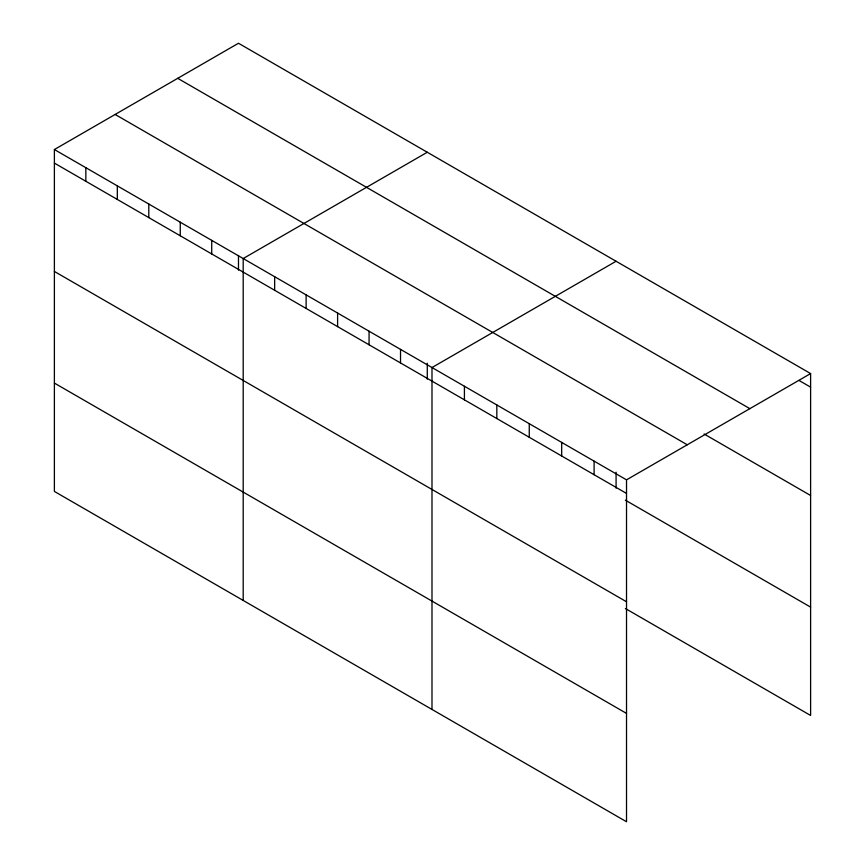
<?xml version="1.0" encoding="UTF-8"?>
<svg xmlns="http://www.w3.org/2000/svg" width="865" height="865" viewBox="0 0 865 865"><rect width="100%" height="100%" fill="white"/><g stroke="black" fill="none" stroke-linecap="round" stroke-linejoin="round"><path stroke-width="1.3" d="M54.387 149.537L626.52 479.848L626.52 821.75L54.387 491.428L54.387 149.537L238.481 43.25L810.613 373.572L810.613 715.463L625.352 608.506M427.278 152.251L243.195 258.538L243.195 600.44M616.085 261.262L431.992 367.549L431.992 709.441M626.52 479.848L810.613 373.572M799.033 380.459L810.613 387.142M177.725 78.326L749.858 408.648M704.088 433.981L810.613 495.494M115.142 114.461L687.275 444.783M54.387 163.107L626.52 493.428M625.352 500.154L810.613 607.122M54.387 271.448L626.52 601.77M54.387 383.087L626.52 713.398M616.085 472.214L616.085 488.163M594.104 461.132L594.104 474.712M561.677 442.415L561.677 455.985M529.261 423.699L529.261 437.268M496.834 404.982L496.834 418.552M464.418 386.266L464.418 399.835M427.278 363.214L427.278 379.162M400.527 349.374L400.527 362.954M369.063 331.209L369.063 344.778M337.599 313.043L337.599 326.613M306.124 294.879L306.124 308.448M274.659 276.703L274.659 290.283M238.481 255.543L238.481 270.15M211.72 240.373L211.72 253.942M180.255 222.208L180.255 235.777M148.791 204.032L148.791 217.612M117.326 185.867L117.326 199.437M85.851 167.702L85.851 181.272"/></g></svg>
